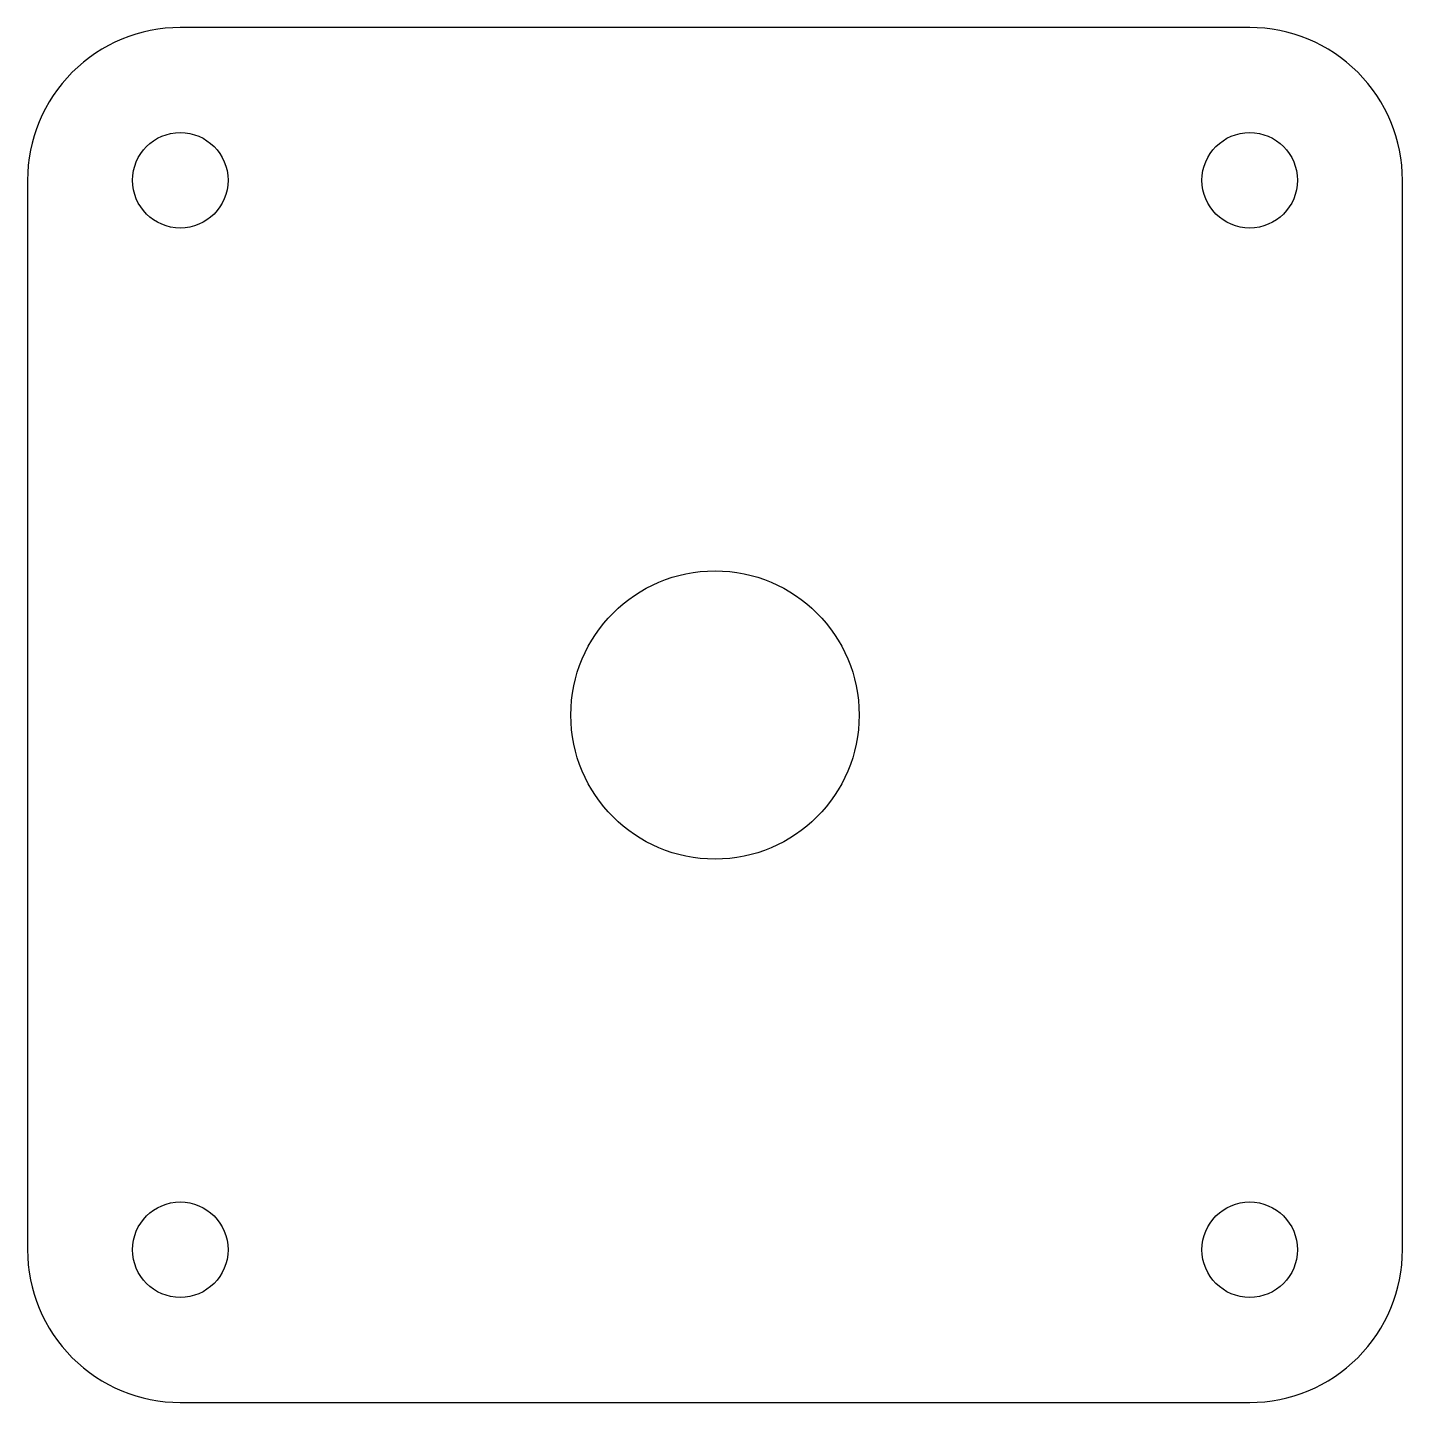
# Model space of a CAD drawing. Header units: millimetres. Extents: x -36 to 36, y -36 to 36.
import ezdxf

# ---------------------------------------------------------------- set-up
doc = ezdxf.new("R2010")
doc.units = ezdxf.units.MM

msp = doc.modelspace()

# ---------------------------------------------------------------- linework, layer by layer
msp.add_lwpolyline([(36, -28), (36, 28, 0.414214), (28, 36), (-28, 36, 0.414214), (-36, 28), (-36, -28, 0.414214), (-28, -36), (28, -36, 0.414214)], format="xyb", close=True)
for centre, radius in [((-28, 28), 2.5), ((28, 28), 2.5), ((0, 0), 7.55), ((-28, -28), 2.5), ((28, -28), 2.5)]:
    msp.add_circle(centre, radius)

doc.saveas('drawing.dxf')
